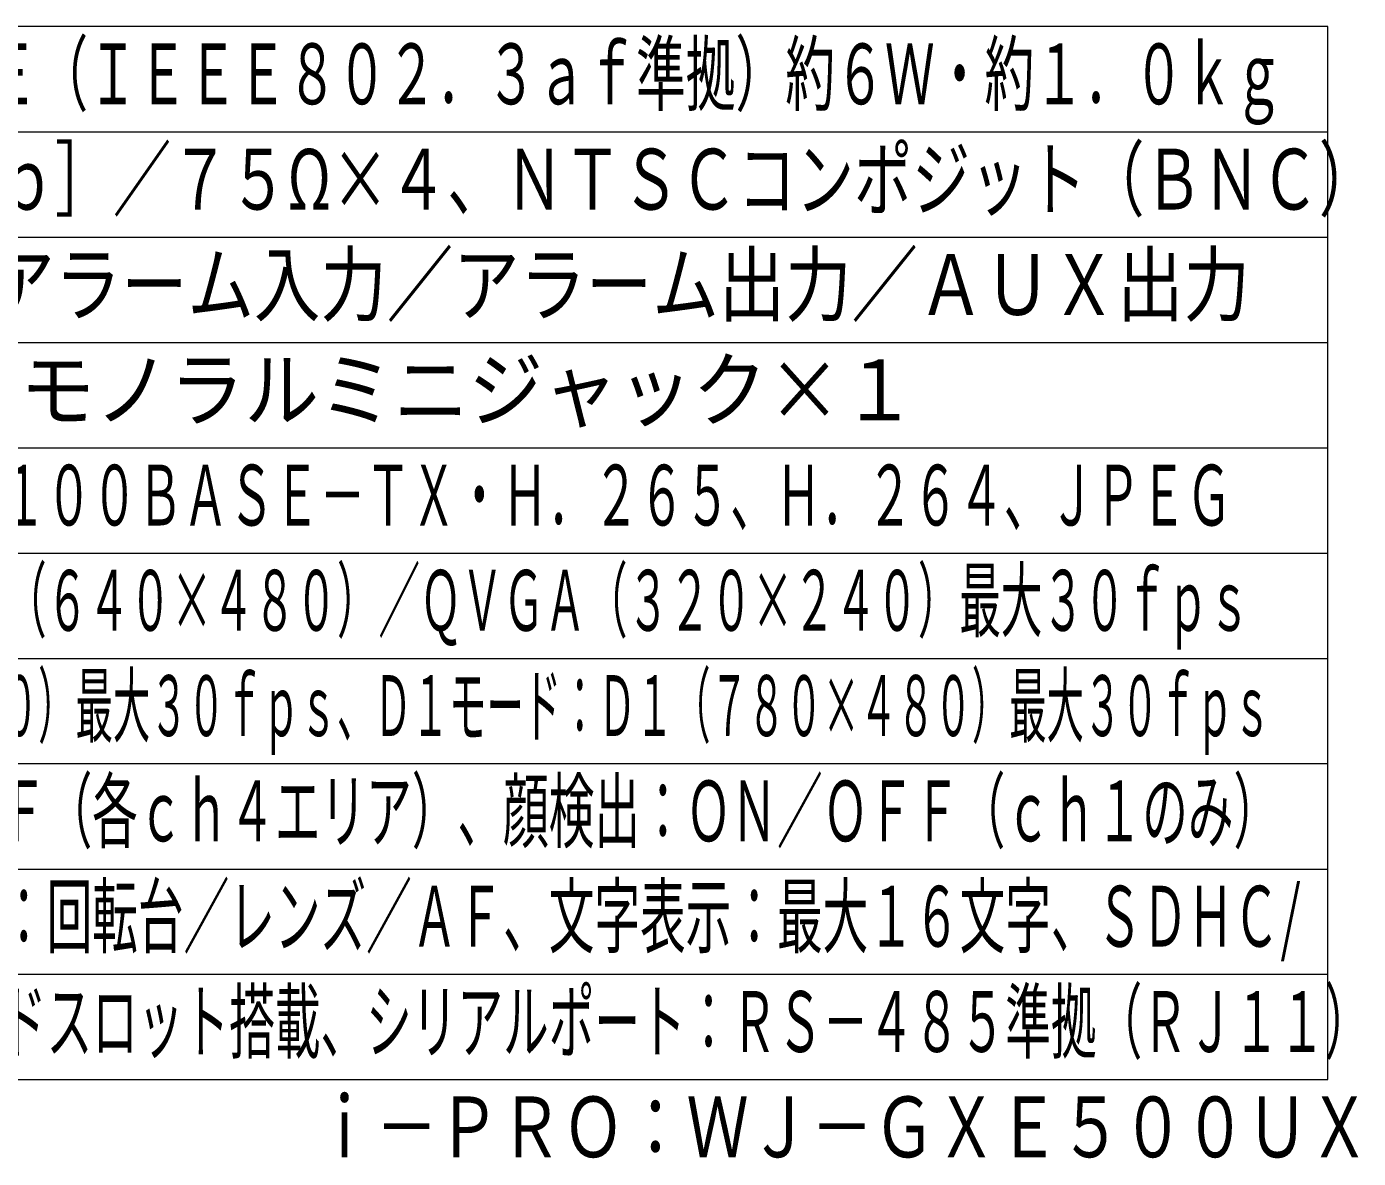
# Model space of a CAD drawing. Units: millimetres on the paper. Extents: x -62 to 64, y -58 to 59.
# Drawn here: x 0.8 to 64, y -58.3 to -4.6 of the extents above; entities that cross this region are included whole.
import ezdxf
from ezdxf.enums import TextEntityAlignment as Align

# ---------------------------------------------------------------- set-up
doc = ezdxf.new("R2010")
doc.units = ezdxf.units.MM
doc.layers.add('0-4_MOJI1', color=7, linetype='Continuous')
doc.layers.add('0-6_相当品', color=4, linetype='Continuous')
doc.layers.add('0-5_WAKU', color=4, linetype='Continuous', lineweight=9)
doc.styles.add('ＭＳ ゴシック', font='')
doc.styles.get('ＭＳ ゴシック').set_extended_font_data('MS Gothic')

msp = doc.modelspace()

# ---------------------------------------------------------------- linework, layer by layer
at = {"layer": '0-5_WAKU', "color": 3}
for p, q in [((62.558, -4.606), (-62.442, -4.606)), ((62.558, -54.606), (62.558, -4.606)), ((-62.442, -54.606), (62.558, -54.606))]:
    msp.add_line(p, q, dxfattribs=at)
at = {"layer": '0-5_WAKU'}
for p, q in [((-62.442, -9.606), (62.558, -9.606)), ((-62.442, -14.606), (62.558, -14.606)), ((-62.442, -19.606), (62.558, -19.606)), ((-62.442, -24.606), (62.558, -24.606)), ((-62.442, -29.606), (62.558, -29.606)), ((-62.442, -34.606), (62.558, -34.606)), ((62.558, -39.606), (-62.442, -39.606)), ((-62.442, -44.606), (62.558, -44.606)), ((-62.442, -49.606), (62.558, -49.606))]:
    msp.add_line(p, q, dxfattribs=at)

# ---------------------------------------------------------------- texts
at = {"layer": '0-4_MOJI1', "style": 'ＭＳ ゴシック'}
for s, height, width, p in [('ＤＣ１２Ｖ、ＰｏＥ（ＩＥＥＥ８０２．３ａｆ準拠）約６Ｗ・約１．０ｋｇ', 2.889, 0.6, (-19.942, -9.161)), ('１．０Ｖ［ｐ－ｐ］／７５Ω×４、ＮＴＳＣコンポジット（ＢＮＣ）', 2.889, 0.7, (-19.942, -14.161)), ('端子数×３：アラーム入力／アラーム出力／ＡＵＸ出力', 2.889, 0.8, (-19.942, -19.161)), ('φ３．５ｍｍモノラルミニジャック×１', 2.889, 0.9, (-19.942, -24.161)), ('１０ＢＡＳＥ－Ｔ／１００ＢＡＳＥ－ＴＸ・Ｈ．２６５、Ｈ．２６４、ＪＰＥＧ', 2.886, 0.55, (-19.942, -29.161)), ('ＶＧＡモード：ＶＧＡ（６４０×４８０）／ＱＶＧＡ（３２０×２４０）最大３０ｆｐｓ', 2.889, 0.5, (-19.942, -34.161)), ('ＱＶＧＡ（３２０×２４０）最大３０ｆｐｓ、Ｄ１モード：Ｄ１（７８０×４８０）最大３０ｆｐｓ', 2.889, 0.45, (-19.942, -39.161)), ('ＶＭＤ：ＯＮ／ＯＦＦ（各ｃｈ４エリア）、顔検出：ＯＮ／ＯＦＦ（ｃｈ１のみ）', 2.889, 0.55, (-19.942, -44.161)), ('カメラ同軸通信制御：回転台／レンズ／ＡＦ、文字表示：最大１６文字、ＳＤＨＣ/', 2.889, 0.55, (-19.942, -49.161)), ('／ＳＤメモリーカードスロット搭載、シリアルポート：ＲＳ－４８５準拠（ＲＪ１１）', 2.889, 0.55, (-19.942, -54.161))]:
    msp.add_text(s, height=height, dxfattribs=dict(at, width=width)).set_placement(p, align=Align.BOTTOM_LEFT)
at = {"layer": '0-6_相当品', "style": 'ＭＳ ゴシック', "width": 0.75}
msp.add_text('ｉ－ＰＲＯ：ＷＪ－ＧＸＥ５００ＵＸ', height=2.886, dxfattribs=at).set_placement((14.398, -59.161), align=Align.BOTTOM_LEFT)

doc.saveas('drawing.dxf')
